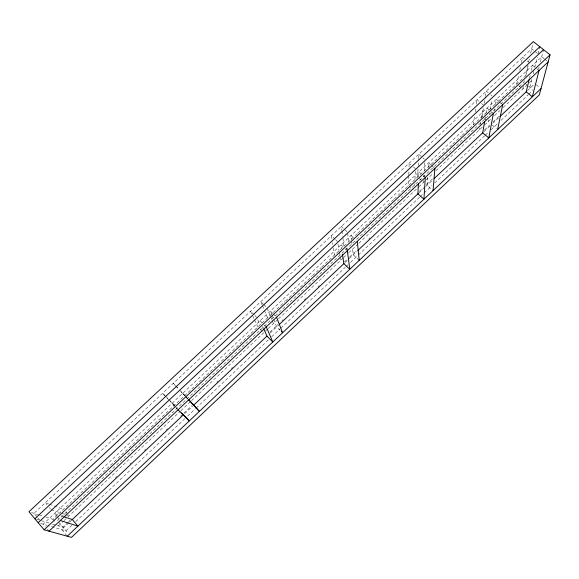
<?xml version="1.0" encoding="UTF-8"?>
<svg xmlns="http://www.w3.org/2000/svg" width="579" height="579" viewBox="0 0 579 579"><rect width="100%" height="100%" fill="white"/><g stroke="black" fill="none" stroke-linecap="round" stroke-linejoin="round"><path stroke-width="0.43" stroke-dasharray="2.9 2.17" d="M408.81 175.719L408.55 185.562L413.203 189.688M408.832 174.822L408.955 170.349M409.049 166.774L409.143 163.191L411.025 164.849M414.745 185.555L414.817 183.782M414.998 179.352L415.389 169.604M418.016 169.148L417.647 177.022L422.308 181.126M418.176 165.645L418.458 159.522M418.501 158.646L418.704 154.267L424.371 159.211M418.762 176.24L418.979 171.833L420.882 173.505M423.64 182.298L423.748 180.496M423.966 176.892L424.074 175.082M424.349 170.581L424.943 160.658M427.577 177.21L427.02 185.28L433.056 190.592M428.25 167.338L428.554 162.858L431.094 165.073M473.246 124.854L474.556 116.22M475.214 111.899L475.743 108.447M476.394 104.126L477.053 99.805L478.956 101.39M479.289 129.949L479.578 128.169M480.172 124.623L480.606 121.959M481.2 118.406L482.966 107.752M482.075 116.567L483.689 106.927M484.268 103.424L485.296 97.294M485.441 96.418L486.317 91.156L488.227 92.734M484.999 119.563L485.455 116.915M486.071 113.375L486.99 108.078L490.833 111.269M488.126 121.626L488.444 119.889M489.385 114.671L489.696 112.934M490.326 109.453L492.049 99.892M494.148 110.632L494.48 108.903M495.291 104.575L496.268 99.378L498.83 101.491M516.707 84.071L518.806 74.561M519.761 70.24L520.521 66.788M521.476 62.467L522.62 57.278L524.538 58.819M524.248 80.742L523.872 82.341L57.335 520.666M527.809 65.441L525.363 75.95L511.525 88.934M528.627 61.946L529.647 57.567M530.668 53.188L532.991 43.208M522.786 89.014L523.387 86.445M525.797 76.139L528.207 65.84M529.524 78.129L530.147 75.559M531.384 70.428L532.622 65.297L536.487 68.402M531.797 79.468L529.886 87.212L528.569 88.457M533.165 73.909L533.809 71.304M534.764 67.41L537.312 57.082M538.094 53.912L539.852 46.747M538.622 68.93L539.063 67.178M540.388 61.982L543.515 49.649M71.876 525.262L65.963 530.842L48.173 525.645M75.82 521.534L184.925 418.603M187.553 416.127L195.441 408.687M196.1 408.065L268.403 339.859M271.689 336.754L280.229 328.691M280.887 328.076L345.301 267.31M345.96 266.687L347.928 264.827M350.563 262.345L357.786 255.527M358.444 254.905L419.572 197.236M420.231 196.621L423.517 193.516M424.175 192.901L432.064 185.454M434.691 182.978L484.645 135.848M485.303 135.233L488.589 132.128M491.216 129.653L497.788 123.45M501.074 120.352L528.026 94.927M528.678 94.305L532.622 90.585M58.486 525.855L63.502 521.136M64.124 520.55L67.265 517.597M67.888 517.004L180.351 411.199M180.88 410.699L190.889 401.283M191.548 400.661L267.961 328.771M268.207 328.539L277.84 319.478M278.499 318.855L343.058 258.118M343.651 257.561L348.044 253.421M348.674 252.828L358.206 243.86M358.864 243.245L418.436 187.198M418.812 186.843L425.399 180.648M426.057 180.026L433.302 173.208M435.936 170.733L484.022 125.491M484.681 124.869L491.267 118.673M494.56 115.576L499.829 110.618M503.129 107.513L527.122 84.939M529.474 82.725L531.45 80.865M68.112 522.207L62.843 527.165L52.551 524.075M68.763 521.592L70.081 520.347M115.474 477.595L116.784 476.358M129.942 463.96L131.259 462.722M144.417 450.332L145.727 449.087M166.122 429.879L167.44 428.641M180.59 416.25L183.225 413.768M183.883 413.153L191.779 405.713M216.77 382.169L218.088 380.931M231.245 368.534L232.563 367.296M270.053 331.977L277.949 324.537M281.893 320.824L283.211 319.586M304.257 299.756L305.574 298.518M318.074 286.743L319.391 285.505M344.389 261.954L348.992 257.619M349.651 256.996L356.888 250.179M368.729 239.026L370.039 237.788M419.377 191.316L423.321 187.596M426.614 184.498L432.535 178.925M484.5 129.971L489.762 125.013M493.047 121.916L499.626 115.72M68.872 522.75L61.635 529.575L67.251 536.212M69.531 522.135L72.295 519.522M184.715 413.594L192.619 406.154M270.198 333.048L278.839 324.906M345.106 262.468L348.876 258.914M349.275 258.545L357.171 251.098M419.044 192.8L424.964 187.22M425.623 186.597L432.868 179.772M483.957 131.628L490.275 125.672M492.758 123.334L498.685 117.754M527.455 90.642L534.887 83.644M46.038 517.105L52.913 519.269L284.854 301.63M285.512 301.008L311.871 276.277M312.53 275.662L321.099 267.621M321.758 267.006L344.013 246.118L342.782 237.202M344.158 245.981L357.337 233.612M357.996 232.997L379.744 212.594M380.403 211.972L393.575 199.61M394.241 198.988L452.221 144.576M452.879 143.961L461.449 135.92M462.107 135.305L488.466 110.575M489.125 109.952L497.687 101.918M498.345 101.296L510.866 89.55M40.653 523.445L47.333 525.399M36.513 519.254L49.273 523.09M31.476 512.524L38.301 514.673M39.162 514.941L42.6 516.027M57.835 514.709L54.426 513.573L56.568 516.099M61.236 515.838L62.937 516.41M51.126 509.686L60.954 513.037M61.772 513.312L65.051 514.434M65.868 514.709L69.147 515.824L68.025 514.521M48.6 503.976L45.278 502.796L47.037 504.866M49.432 504.273L63.552 509.281M537.45 53.398L531.688 48.81L34.009 513.32L37.186 517.098M544.282 58.841L541.705 56.785L43.128 524.169L45.263 526.709M544.926 59.355L546.865 60.889M527.093 60.867L529.011 62.402M537.131 68.915L539.063 70.464M536.248 84.744L539.657 87.494M524.545 82.884L532.6 89.412M518.733 85.721L521.44 87.921M490.768 94.833L492.041 95.89M499.474 102.027L501.4 103.612M481.496 103.503L483.407 105.088M491.47 111.805L493.395 113.397M484.095 118.254L486.78 120.504M492.222 125.05L496.283 128.451M431.724 165.623L434.264 167.838M413.544 167.056L415.425 168.713M423.415 175.727L425.312 177.398M346.893 231.701L341.299 226.512L341.791 230.073M352.908 237.281L351.026 235.537L351.54 239.909M345.989 247.957L348.616 250.417M359.233 260.34L353.27 254.767L352.459 247.776M335.118 239.236L331.398 235.754L331.977 239.243M335.74 239.815L337.6 241.559M342.978 246.589L341.103 244.837L341.603 248.253M345.482 248.927L347.357 250.685M263.257 304.062L260.811 301.637L262.164 304.88M263.872 304.663L266.326 307.094M272.861 313.565L270.393 311.118L271.725 314.448M273.483 314.18L275.336 316.011M280.236 330.421L276.704 326.918L273.715 319.434M254.21 314.875L250.541 311.22L254.188 319.101M254.825 315.49L256.656 317.321M261.954 322.612L260.109 320.766L261.187 323.191M264.422 325.072L266.268 326.911M165.138 395.768L162.634 393.271L168.634 399.698M165.76 396.398L168.265 398.902M168.887 399.524L174.518 405.162M169.857 400.921L174.134 405.191M174.576 405.872L172.028 403.331L178.079 409.816M175.213 406.509L177.116 408.412M260.166 329.313L262.497 331.651M175.104 385.23L173.302 383.312L175.09 385.259M175.712 385.867L178.716 389.059M185.142 395.891L182.718 393.315L185.135 395.956M185.75 396.535L187.574 398.468M185.743 396.622L187.56 398.605M179.903 390.34L185.135 396.058M185.714 396.695L187.458 398.598M175.683 385.911L178.665 389.168M181.046 391.773L184.621 395.681M65.789 511.901L67.468 513.862M49.374 507.617L50.539 508.999M57.104 516.736L59.253 519.262M58.436 521.961L68.184 533.462M52.913 519.269L54.585 521.245M37.715 517.735L39.835 520.253M47.406 529.249L49.005 531.16M254.55 319.89L257.836 326.983M257.764 319.767L259.971 324.66M262.627 326.418L263.351 328.032M262.504 305.69L264.19 309.736M264.531 310.547L267.578 317.842M267.259 308.491L270.176 315.671M270.494 316.467L271.79 319.659M272.116 320.455L273.411 323.639M272.058 315.28L273.382 318.602M332.563 242.731L332.853 244.476M333.439 247.971L334.604 254.948M337.998 244.143L339.055 251.033M339.185 251.894L339.851 256.207M339.982 257.069L340.51 260.514M341.914 230.963L342.659 236.312M347.624 233.156L348.724 241.964M351.641 240.777L352.046 244.28"/><path stroke-width="0.87" d="M418.422 183.29L417.908 193.871L423.929 199.219L425.312 177.398M433.056 190.592L434.901 168.388M484.688 121.329L482.698 132.823L488.785 137.947L493.395 113.397M497.636 129.58L502.681 104.669M529.315 78.983L526.217 91.808L532.34 96.794L539.063 70.464M550.05 54.831L539.339 94.876L71.514 537.392L44.127 529.807L28.95 511.727L533.368 41.608L550.05 54.831L44.127 529.807M67.251 536.212L541.018 88.594M49.005 531.16L548.154 61.917M72.165 519.653L183.398 414.832M193.277 405.532L266.991 336.066L263.706 328.843M279.498 324.283L344.006 263.503M357.829 250.475L418.385 193.422M434.178 178.535L482.886 132.642M500.003 116.517L526.333 91.706M34.849 518.755L539.852 46.747M38.178 522.721L543.515 49.649M60.325 520.521L77.933 526.123L72.295 519.522L63.791 516.692M281.408 331.593L282.588 332.759L276.567 317.234M178.079 409.816L189.253 420.94L181.574 412.856M266.948 336.109L272.818 341.994L266.268 326.911M188.161 399.264L199.393 411.365L188.783 399.756M342.478 254.246L343.846 263.655L349.796 269.257L347.357 250.685M357.294 241.349L359.233 260.34"/></g></svg>
